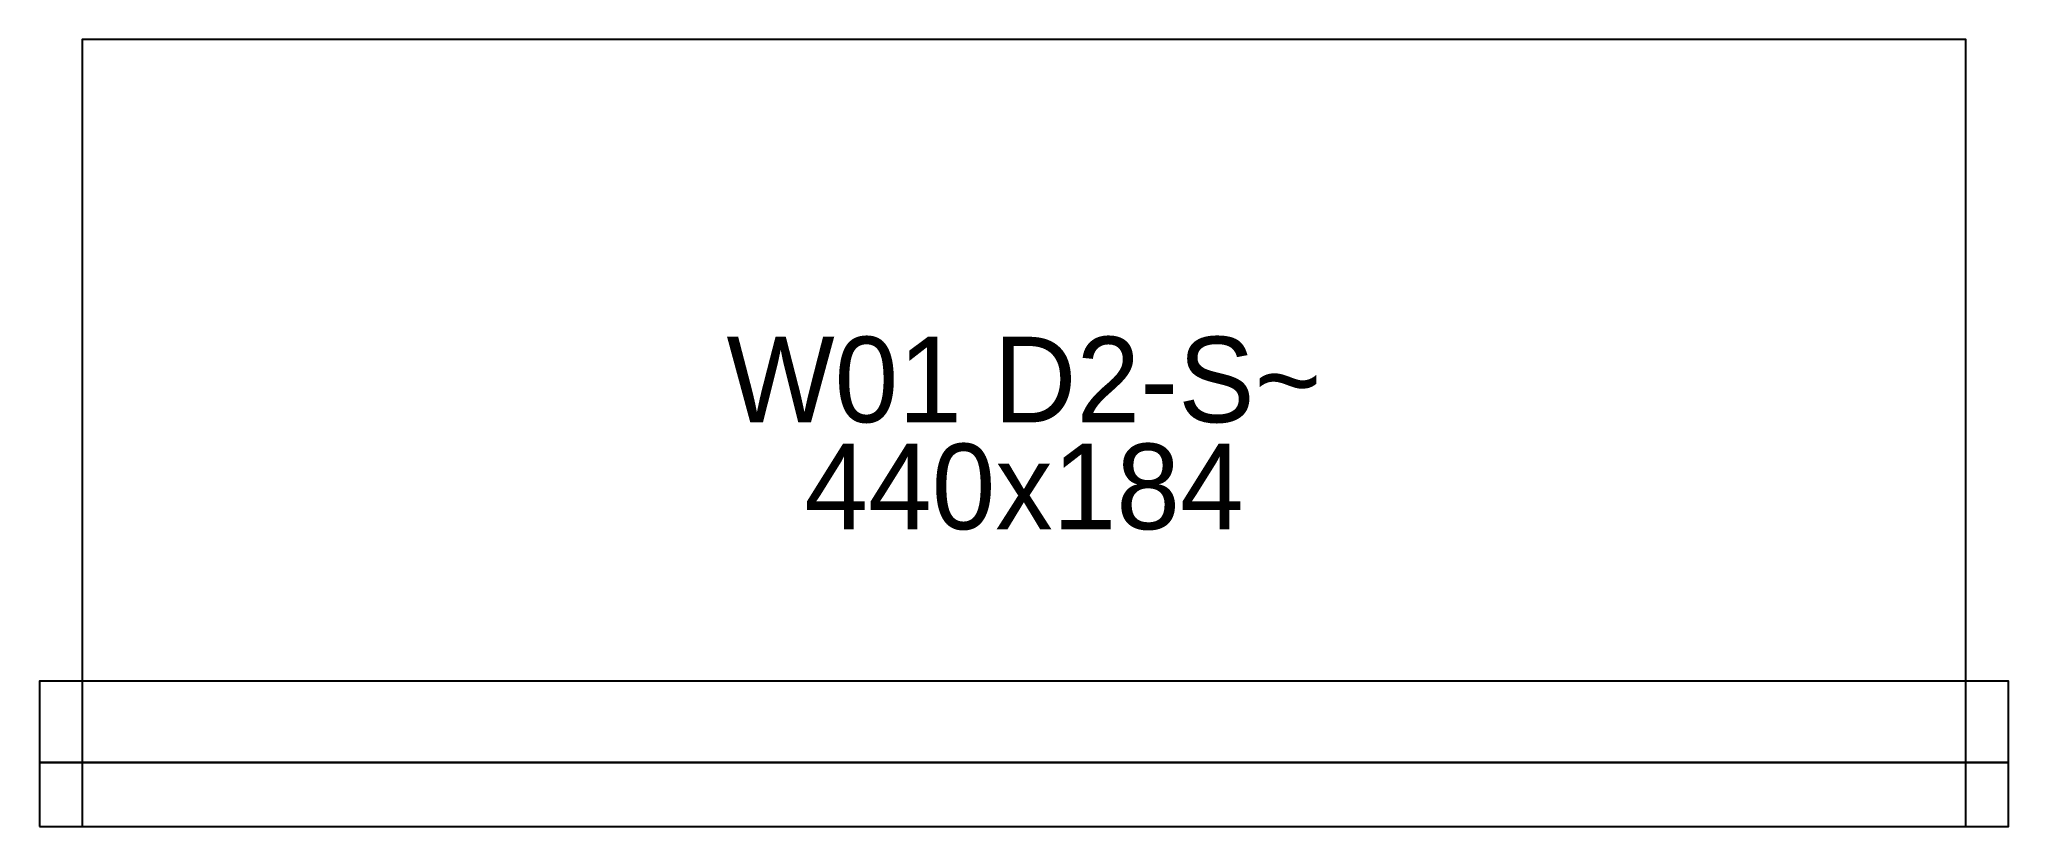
# Model space of a CAD drawing. Extents: x -10 to 450, y 0 to 184.
import ezdxf
from ezdxf.enums import TextEntityAlignment as Align

# ---------------------------------------------------------------- set-up
doc = ezdxf.new("R2010")
doc.units = 0
for name, color, linetype in [('DRAWER_BOTTOM_POCKET', 2, 'CONTINUOUS'), ('DRAWER_RUNNER_POCKET', 1, 'CONTINUOUS'), ('OUTLINE', 7, 'CONTINUOUS'), ('UNIT_NUMBER', 94, 'CONTINUOUS')]:
    doc.layers.add(name, color=color, linetype=linetype)

msp = doc.modelspace()

# ---------------------------------------------------------------- linework, layer by layer
at = {"layer": 'DRAWER_BOTTOM_POCKET'}
msp.add_lwpolyline([(-10, 15), (450, 15), (450, 34), (-10, 34)], close=True, dxfattribs=at)
at = {"layer": 'DRAWER_RUNNER_POCKET'}
msp.add_lwpolyline([(-10, 0), (450, 0), (450, 15), (-10, 15)], close=True, dxfattribs=at)
at = {"layer": 'OUTLINE'}
msp.add_lwpolyline([(0, 0), (440, 0), (440, 184), (0, 184)], close=True, dxfattribs=at)

# ---------------------------------------------------------------- texts
at = {"layer": 'UNIT_NUMBER'}
for s, p in [('W01 D2-S~', (220, 104.5)), ('440x184', (220, 79.5))]:
    msp.add_text(s, height=20, dxfattribs=at).set_placement(p, align=Align.MIDDLE_CENTER)

doc.saveas('drawing.dxf')
